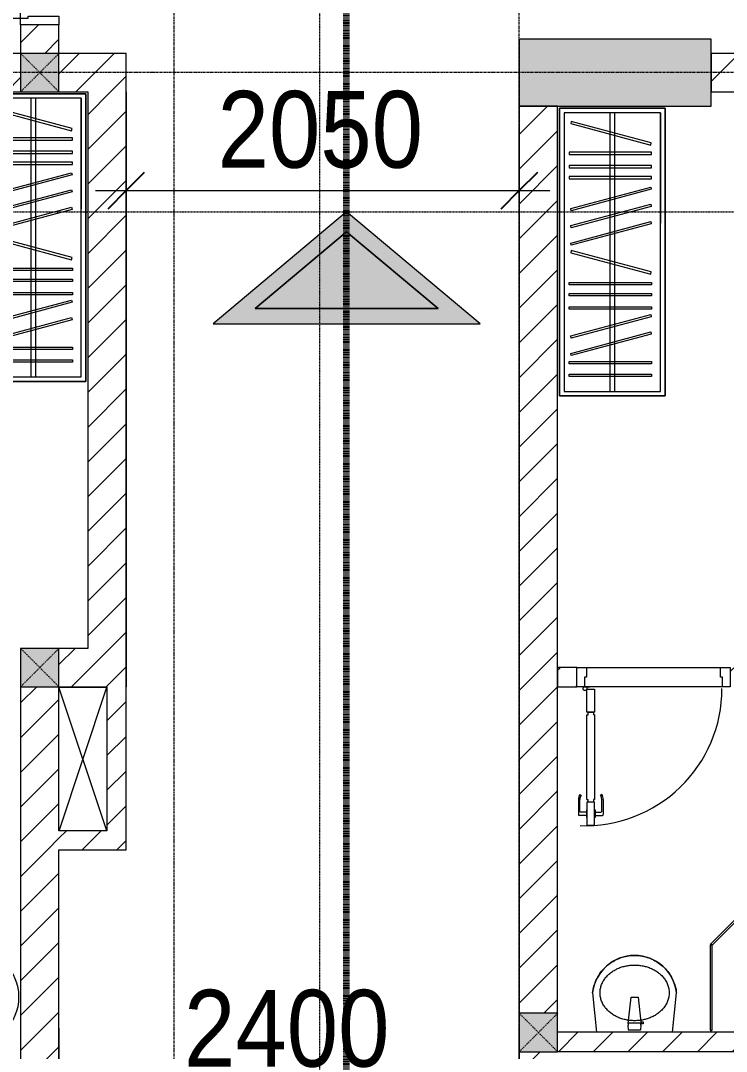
# Model space of a CAD drawing. Header units: millimetres. Extents: x 1591 to 239243, y -15958 to 82755.
# Drawn here: x 143851 to 147531, y 64837 to 70208 of the extents above; entities that cross this region are included whole.
import ezdxf

# ---------------------------------------------------------------- set-up
doc = ezdxf.new("R2010")
doc.units = ezdxf.units.MM
for name, pattern in [('1 NÉT CALL OUT', [6, 3, -3]), ('Dash Dot 3_16_', [7.9375, 4.7625, -1.5875, 0, -1.5875]), ('Dash_2_', [6, 3, -3]), ('Grid Line', [22.225, 12.7, -3.175, 3.175, -3.175])]:
    doc.linetypes.add(name, pattern=pattern)
for name, color, linetype, lineweight in [('0-1', 250, 'Continuous', 5), ('0-2', 7, 'Continuous', 9), ('A-ANNO-DIMS', 211, 'Continuous', 9), ('A-ANNO-DIMS-160', 211, 'Continuous', 9), ('A-ANNO-NOTE', 131, 'Continuous', 9), ('A-DETL-3', 90, '1 NÉT CALL OUT', 100), ('A-DETL-GENF-1', 9, 'Continuous', 9), ('A-DETL-GENF-2', 10, 'Continuous', 9), ('A-DOOR-1', 254, 'Continuous', 9), ('A-DOOR-2', 9, 'Continuous', 9), ('A-DOOR-3', 10, 'Continuous', 9), ('A-DOOR-FRAM-1', 10, 'Continuous', 9), ('A-DOOR-IDEN', 31, 'Continuous', 9), ('A-FLOR', 192, 'Continuous', 9), ('A-FLOR-1', 7, 'Continuous', 9), ('A-FLOR-2', 9, 'Continuous', 9), ('A-GLAZ-CURT-1', 254, 'Continuous', 9), ('A-GLAZ-CURT-2', 9, 'Continuous', 9), ('A-WALL-1', 253, 'Continuous', 18), ('A-WALL-2', 9, 'Continuous', 9), ('A-WALL-3', 113, 'Continuous', 18), ('A-WALL-PATT-1', 10, 'Continuous', 9), ('A-WALL-PATT-2', 111, 'Continuous', 9), ('G-ANNO-SYMB-1', 111, 'Dash Dot 3_16_', 18), ('I-FURN-1', 254, 'Continuous', 9), ('P-SANR-FIXT-1', 254, 'Continuous', 9), ('S-COLS', 52, 'Continuous', 9), ('S-COLS-1', 52, 'Continuous', 5), ('S-COLS-2', 250, 'Continuous', 18), ('S-COLS-6', 52, 'Continuous', 18), ('S-COLS-HDLN', 52, 'Dash_2_', 9), ('S-GRID-1', 1, 'Grid Line', 9)]:
    doc.layers.add(name, color=color, linetype=linetype, lineweight=lineweight)
doc.styles.add('UTM Avo', font='UTM Avo.ttf', dxfattribs={"width": 0.9, "height": 400})
doc.dimstyles.new('1_Dim_chi_tiet_2_5', dxfattribs={"dimscale": 304.8, "dimtxt": 399.720379, "dimasz": 0.629921, "dimexe": 0.524934, "dimexo": 0.0625, "dimgap": 0.052493, "dimtad": 1, "dimdec": 0, "dimrnd": 5, "dimzin": 0, "dimdsep": 46, "dimtxsty": 'UTM Avo', "dimblk1": 'OBLIQUE', "dimblk2": 'OBLIQUE', "dimsah": 1, "dimcen": 0.09, "dimdle": 0.524934, "dimazin": 0, "dimtfac": 1, "dimtdec": 4, "dimtix": 1, "dimtmove": 0, "dimatfit": 3, "dimfxl": 1.049869, "dimfxlon": 1, "dimtvp": 1, "dimtolj": 1, "dimtzin": 0, "dimarcsym": 2})
pattern_1 = [(45, (0, 0), (-90.50967, 90.50967), [])]
pattern_2 = [(45, (101998.83, 0), (-90.50967, 90.50967), [])]

# ---------------------------------------------------------------- blocks, each defined once
blk = doc.blocks.new('NCV_TKTC_KET CAU_rvt-1-TKCS_MB TẦNG 5')
at = {"layer": 'S-COLS-1'}
blk.add_hatch(color=256, dxfattribs=at).paths.add_polyline_path([(44452.6, 69761.9), (45452.6, 69761.9), (45452.6, 70111.9), (44452.6, 70111.9), (44452.6, 70035)])
at = {"layer": 'A-FLOR-1'}
for p, q in [((42052.7, 66734.9), (42302.6, 66734.9)), ((42052.7, 65986.9), (42052.7, 66734.9))]:
    blk.add_line(p, q, dxfattribs=at)
at = {"layer": 'S-COLS-2'}
for p, q in [((44452.6, 70111.9), (44452.6, 69761.9)), ((45452.6, 70111.9), (44452.6, 70111.9)), ((45452.6, 69761.9), (45452.6, 70111.9)), ((44452.6, 69761.9), (45452.6, 69761.9))]:
    blk.add_line(p, q, dxfattribs=at)
blk = doc.blocks.new('DOOR_CW_01 CANH MO-PANEL KINH - DIG_02-800x2200-CỬA NHÔM KÍNH-401063-TKCS_MB TẦNG 5')
at = {"layer": 'A-DETL-GENF-1'}
for p, q in [((-347, -182), (-347, -62)), ((-347, -62), (-307, -62)), ((-307, -62), (-307, -182)), ((-307, -182), (-347, -182)), ((-347, -196), (-341, -196)), ((-347, -638), (-347, -196)), ((-341, -196), (-341, -182)), ((-341, -182), (-313, -182)), ((-313, -182), (-313, -196)), ((-307, -196), (-313, -196)), ((-307, -196), (-307, -638)), ((-392, -637), (-392, -716.5)), ((-384, -699.5), (-384, -637)), ((-383.9, -611.2), (-377.3, -615.8)), ((-347, -638), (-341, -638)), ((-341, -652), (-341, -638)), ((-307, -638), (-313, -638)), ((-313, -638), (-313, -652)), ((-270.1, -611.2), (-276.7, -615.8)), ((-270, -699.5), (-270, -637)), ((-262, -637), (-262, -716.5)), ((-349, -692.2), (-349, -731.8)), ((-347, -692.2), (-349, -692.2)), ((-307, -652), (-347, -652)), ((-347, -652), (-347, -772)), ((-347, -692.2), (-347, -731.8)), ((-313, -652), (-341, -652)), ((-307, -772), (-307, -652)), ((-307, -692.2), (-307, -731.8)), ((-307, -692.2), (-305, -692.2)), ((-305, -692.2), (-305, -731.8)), ((-349, -720.5), (-388, -720.5)), ((-349, -703.5), (-380, -703.5)), ((-349, -731.8), (-347, -731.8)), ((-305, -731.8), (-307, -731.8)), ((-305, -703.5), (-274, -703.5)), ((-305, -720.5), (-266, -720.5)), ((-347, -772), (-307, -772))]:
    blk.add_line(p, q, dxfattribs=at)
blk.add_circle((-357, -60), 10, dxfattribs=at)
for centre, radius, start, end in [((-357, -60), 714, 268, 0), ((-347, -637), 45, 145, 180), ((-347, -637), 37, 145, 180), ((-307, -637), 37, 0, 35), ((-307, -637), 45, 360, 35), ((-388, -716.5), 4, 180, 270), ((-380, -699.5), 4, 180, 270), ((-274, -699.5), 4, 270, 0), ((-266, -716.5), 4, 270, 0)]:
    blk.add_arc(centre, radius, start, end, dxfattribs=at)
at = {"layer": 'A-DOOR-2'}
for p, q in [((-400, -50), (-400, 50)), ((-400, 50), (-350, 50)), ((-350, 50), (-350, 0)), ((350, 0), (350, 50)), ((350, 50), (400, 50)), ((400, 50), (400, -50)), ((-360, -50), (-400, -50)), ((-360, 0), (-360, -50)), ((-350, 0), (-360, 0)), ((-357, -50), (-332, -50)), ((360, 0), (350, 0)), ((360, -50), (360, 0)), ((400, -50), (360, -50))]:
    blk.add_line(p, q, dxfattribs=at)
blk = doc.blocks.new('TU QUAN AO-SUITE ROOM_3 - TU QUAN AO-SUITE ROOM_3-901193-TKCS_MB TẦNG 5')
at = {"layer": 'I-FURN-1'}
for p, q in [((-550, 1500), (0, 1500)), ((-550, 0), (-550, 1500)), ((0, 1500), (-550, 1500)), ((-550, 1500), (-550, 0)), ((-24, 1476), (-526, 1476)), ((-526, 1476), (-526, 600)), ((-526, 1476), (-526, 24)), ((-287, 576), (-287, 1476)), ((-263, 576), (-263, 1476)), ((-24, 24), (-24, 1476)), ((0, 1500), (0, 0)), ((0, 0), (0, 1500)), ((-480.1, 1386.9), (-480.1, 1398.9)), ((-480.1, 1398.9), (-50.1, 1398.9)), ((-480.1, 1386.9), (-480.1, 1398.9)), ((-50.1, 1398.9), (-50.1, 1386.9)), ((-50.1, 1386.9), (-480.1, 1386.9)), ((-480.1, 1320.5), (-480.1, 1332.5)), ((-480.1, 1332.5), (-50.1, 1332.5)), ((-480.1, 1320.5), (-480.1, 1332.5)), ((-50.1, 1320.5), (-480.1, 1320.5)), ((-478.3, 1178.1), (-61.3, 1289.9)), ((-61.3, 1289.9), (-58.2, 1278.3)), ((-50.1, 1332.5), (-50.1, 1320.5)), ((-58.2, 1278.3), (-475.2, 1166.5)), ((-478.3, 1086.9), (-61.3, 1198.6)), ((-58.2, 1187.1), (-475.2, 1075.3)), ((-61.3, 1198.6), (-58.2, 1187.1)), ((-475.2, 1166.5), (-478.3, 1178.1)), ((-475.2, 1075.3), (-478.3, 1086.9)), ((-480.1, 1035.3), (-480.1, 1047.3)), ((-480.1, 1047.3), (-50.1, 1047.3)), ((-480.1, 1035.3), (-480.1, 1047.3)), ((-50.1, 1035.3), (-480.1, 1035.3)), ((-50.1, 1047.3), (-50.1, 1035.3)), ((-480.1, 965.8), (-480.1, 977.8)), ((-480.1, 977.8), (-50.1, 977.8)), ((-480.1, 965.8), (-480.1, 977.8)), ((-50.1, 977.8), (-50.1, 965.8)), ((-50.1, 965.8), (-480.1, 965.8)), ((-480.1, 908.6), (-480.1, 920.6)), ((-480.1, 920.6), (-50.1, 920.6)), ((-480.1, 908.6), (-480.1, 920.6)), ((-50.1, 920.6), (-50.1, 908.6)), ((-50.1, 908.6), (-480.1, 908.6)), ((-475.2, 865.5), (-478.3, 853.9)), ((-58.2, 753.7), (-475.2, 865.5)), ((-478.3, 853.9), (-61.3, 742.1)), ((-61.3, 742.1), (-58.2, 753.7)), ((-478.3, 603.1), (-61.3, 714.9)), ((-58.2, 703.3), (-475.2, 591.5)), ((-61.3, 714.9), (-58.2, 703.3)), ((-526, 24), (-526, 600)), ((-478.3, 511.9), (-61.3, 623.6)), ((-475.2, 591.5), (-478.3, 603.1)), ((-58.2, 612.1), (-475.2, 500.3)), ((-61.3, 623.6), (-58.2, 612.1)), ((-550, 24), (-550, 576)), ((-287, 24), (-287, 576)), ((-263, 24), (-263, 576)), ((-478.3, 423.1), (-61.3, 534.9)), ((-475.2, 500.3), (-478.3, 511.9)), ((-58.2, 523.3), (-475.2, 411.5)), ((-61.3, 534.9), (-58.2, 523.3)), ((-475.2, 411.5), (-478.3, 423.1)), ((-480.1, 368.4), (-480.1, 356.4)), ((-50.1, 368.4), (-480.1, 368.4)), ((-480.1, 356.4), (-50.1, 356.4)), ((-50.1, 356.4), (-50.1, 368.4)), ((-480.1, 311.2), (-480.1, 299.2)), ((-50.1, 311.2), (-480.1, 311.2)), ((-480.1, 299.2), (-50.1, 299.2)), ((-50.1, 299.2), (-50.1, 311.2)), ((-480.1, 241.7), (-480.1, 229.7)), ((-50.1, 241.7), (-480.1, 241.7)), ((-480.1, 229.7), (-50.1, 229.7)), ((-50.1, 229.7), (-50.1, 241.7)), ((-475.2, 192.7), (-478.3, 181.1)), ((-478.3, 181.1), (-61.3, 69.4)), ((-58.2, 80.9), (-475.2, 192.7)), ((-61.3, 69.4), (-58.2, 80.9)), ((-526, 24), (-24, 24)), ((0, 0), (-550, 0)), ((-550, 0), (0, 0))]:
    blk.add_line(p, q, dxfattribs=at)
blk = doc.blocks.new('bonruatreo - Chậu rửa-401074-TKCS_MB TẦNG 5')
at = {"layer": 'P-SANR-FIXT-1'}
for p, q in [((218.6, -205), (198.4, 0)), ((-198.4, 0), (-218.6, -205)), ((-44.7, -42.8), (-35.6, -42.8)), ((-44.7, -54.2), (-44.7, -42.8)), ((-35.6, -42.8), (-35.6, -44.2)), ((-35.6, -44.2), (-33.1, -44.2)), ((-35.6, -44.2), (-35.6, -52.9)), ((-35.6, -52.9), (-35.6, -54.2)), ((-32.2, -52.9), (-35.6, -52.9)), ((-32.2, -52.9), (-33.1, -44.2)), ((-33, -37.3), (-31.4, -12.2)), ((32.7, -48.5), (-32.7, -48.5)), ((-18.5, -182.5), (-32.2, -52.9)), ((-30.2, -11), (30.2, -11)), ((33, -45.4), (18.5, -182.5)), ((31.4, -12.2), (33, -37.3)), ((-35.6, -54.2), (-44.7, -54.2)), ((18.5, -182.5), (-18.5, -182.5))]:
    blk.add_line(p, q, dxfattribs=at)
at = {"layer": 'P-SANR-FIXT-1', "flags": 128}
blk.add_lwpolyline([(218.6, -205), (217.4, -213.7), (215.9, -222.4), (214, -231), (211.8, -239.5), (209.3, -247.9), (206.4, -256.2), (203.2, -264.4), (199.6, -272.5), (195.8, -280.4), (191.6, -288.1), (187.1, -295.7), (182.3, -303.1), (177.3, -310.3), (171.9, -317.3), (166.3, -324.1), (160.4, -330.6), (154.2, -336.9), (147.8, -342.9), (141.2, -348.7), (134.3, -354.2), (127.3, -359.4), (120, -364.4), (112.5, -369), (104.9, -373.4), (97.1, -377.4), (89.1, -381.2), (81, -384.6), (72.7, -387.6), (64.4, -390.4), (55.9, -392.8), (47.3, -394.8), (38.7, -396.6), (30, -397.9), (21.3, -399), (12.5, -399.6), (3.7, -400), (-5.1, -399.9), (-13.9, -399.6), (-22.6, -398.8), (-31.4, -397.8), (-40.1, -396.3), (-48.7, -394.5), (-57.2, -392.4), (-65.7, -390), (-74, -387.2), (-82.2, -384.1), (-90.3, -380.6), (-98.3, -376.8), (-106.1, -372.7), (-113.7, -368.3), (-121.1, -363.6), (-128.4, -358.7), (-135.4, -353.4), (-142.2, -347.8), (-148.8, -342), (-155.2, -335.9), (-161.3, -329.6), (-167.2, -323), (-172.8, -316.2), (-178.1, -309.2), (-183.1, -302), (-187.8, -294.6), (-192.2, -287), (-196.4, -279.2), (-200.2, -271.3), (-203.7, -263.2), (-206.8, -255), (-209.7, -246.6), (-212.2, -238.2), (-214.3, -229.7), (-216.1, -221.1), (-217.6, -212.4), (-218.6, -205)], dxfattribs=at)
at = {"layer": 'P-SANR-FIXT-1'}
for centre, radius, start, end in [((5.5, -41.4), 38.7, 173.966, 184.1457), ((-30.1, -12.3), 1.3, 91.2278, 176.4003), ((30.1, -12.3), 1.3, 3.5997, 88.7722), ((-5.5, -41.4), 38.7, 353.966, 6.034), ((0, -180), 220, 186.525, 353.475)]:
    blk.add_arc(centre, radius, start, end, dxfattribs=at)
for points in [[(-180, -205), (-180, -197.6), (-178.6, -182.7), (-172.4, -161.2), (-162.5, -141.1), (-149.4, -123), (-133.8, -107), (-116.1, -93.4), (-96.9, -82.1), (-76.5, -73.2), (-55.2, -66.5), (-33.3, -62.1), (-11.2, -59.9), (11.1, -59.9), (33.3, -62.1), (55.2, -66.5), (76.5, -73.2), (96.9, -82.1), (116.1, -93.4), (133.8, -107.1), (149.5, -123), (162.5, -141.2), (172.4, -161.2), (178.6, -182.7), (180, -197.6), (180, -205)], [(180, -205), (180, -212.4), (178.6, -227.3), (172.4, -248.8), (162.5, -268.8), (149.5, -287), (133.8, -302.9), (116.1, -316.6), (96.9, -327.9), (76.5, -336.8), (55.2, -343.5), (33.3, -347.9), (11.1, -350.1), (-11.2, -350.1), (-33.3, -347.9), (-55.2, -343.5), (-76.5, -336.8), (-96.9, -327.9), (-116.1, -316.6), (-133.8, -303), (-149.4, -287), (-162.5, -268.9), (-172.4, -248.8), (-178.6, -227.3), (-180, -212.4), (-180, -205)]]:
    blk.add_open_spline(points, degree=3, dxfattribs=at)
blk = doc.blocks.new('System Panel - Glazed-674652-TKCS_MB TẦNG 5')
at = {"layer": 'A-GLAZ-CURT-2'}
for p, q in [((222.1, 5), (-222.1, 5)), ((-222.1, 5), (-222.1, -5)), ((222.1, -5), (222.1, 5)), ((-222.1, -5), (222.1, -5))]:
    blk.add_line(p, q, dxfattribs=at)
blk = doc.blocks.new('System Panel - Glazed-580250-TKCS_MB TẦNG 5')
at = {"layer": 'A-GLAZ-CURT-2'}
for p, q in [((350.6, 5), (-350.6, 5)), ((-350.6, 5), (-350.6, -5)), ((350.6, -5), (350.6, 5)), ((-350.6, -5), (350.6, -5))]:
    blk.add_line(p, q, dxfattribs=at)
blk = doc.blocks.new('NCV_TKTC_TANG 5_rvt-1-TKCS_MB TẦNG 5')
at = {"layer": 'A-WALL-PATT-1'}
h = blk.add_hatch(dxfattribs=at)
h.set_pattern_fill('FP_1', color=256, style=0, pattern_type=2)
h.set_pattern_definition(pattern_1)
h.paths.add_polyline_path([(45637.3, 66736.9), (46653, 66736.9), (46653, 66836.9), (45552.6, 66835.3), (45552.6, 66736.9)])
h.paths.add_polyline_path([(44652.6, 66736.9), (44752.6, 66736.9), (44752.6, 66836.9), (44652.6, 66835.3), (44652.6, 66761.4)])
h = blk.add_hatch(dxfattribs=at)
h.set_pattern_fill('FP_1', color=256, style=0, pattern_type=2)
h.set_pattern_definition(pattern_1)
h.paths.add_polyline_path([(46752.6, 64836.9), (49052.6, 64836.9), (49052.6, 64936.9), (46752.6, 64936.9), (46752.6, 64886.3)])
h.paths.add_polyline_path([(46652.6, 64836.9), (46652.6, 64936.9), (44652.6, 64936.9), (44652.6, 64836.9), (46443.3, 64836.9)])
at = {"layer": 'A-FLOR-2'}
for p, q in [((44802.6, 66836.9), (45502.6, 66836.9)), ((45452.6, 64936.9), (45452.6, 64947.3))]:
    blk.add_line(p, q, dxfattribs=at)
at = {"layer": 'A-WALL-1'}
for p, q in [((44752.6, 66836.9), (44652.6, 66836.9)), ((44652.6, 66836.9), (44652.6, 66736.9)), ((44652.6, 66736.9), (44752.6, 66736.9)), ((46652.6, 64936.9), (44652.6, 64936.9)), ((44652.6, 64836.9), (46652.6, 64836.9))]:
    blk.add_line(p, q, dxfattribs=at)
at = {"layer": 'A-WALL-2'}
for p, q in [((44802.6, 66836.9), (45502.6, 66836.9)), ((45512.6, 66736.9), (44792.6, 66736.9))]:
    blk.add_line(p, q, dxfattribs=at)
at = {"layer": 'A-DOOR-1'}
blk.add_blockref('DOOR_CW_01 CANH MO-PANEL KINH - DIG_02-800x2200-CỬA NHÔM KÍNH-401063-TKCS_MB TẦNG 5', (45152.6, 66786.9), dxfattribs=at)
at = {"layer": 'A-GLAZ-CURT-1'}
for name, p, rotation in [('System Panel - Glazed-580250-TKCS_MB TẦNG 5', (45700.5, 65639.5), 45.00000000000011), ('System Panel - Glazed-674652-TKCS_MB TẦNG 5', (45452.6, 65169.5), 90.00000000000011)]:
    blk.add_blockref(name, p, dxfattribs=dict(at, rotation=rotation))
at = {"layer": 'I-FURN-1', "rotation": 180}
for p in [(41642.6, 69826.9), (44662.6, 69752)]:
    blk.add_blockref('TU QUAN AO-SUITE ROOM_3 - TU QUAN AO-SUITE ROOM_3-901193-TKCS_MB TẦNG 5', p, dxfattribs=at)
at = {"layer": 'P-SANR-FIXT-1', "rotation": 180}
blk.add_blockref('bonruatreo - Chậu rửa-401074-TKCS_MB TẦNG 5', (45053.9, 64936.9), dxfattribs=at)
blk = doc.blocks.new('G1_SOF - BO TRU - 200x200-3055083-TKCS_MB TẦNG 5')
at = {"layer": 'S-COLS'}
blk.add_hatch(color=256, dxfattribs=at).paths.add_polyline_path([(100, -100), (100, 100), (-100, 100), (-100, -100), (8.4, -100)])
at = {"layer": 'S-COLS-6'}
for p, q in [((100, 100), (-100, 100)), ((-100, 100), (-100, -100)), ((100, -100), (100, 100)), ((-100, -100), (100, -100))]:
    blk.add_line(p, q, dxfattribs=at)
at = {"layer": 'S-COLS-HDLN'}
for p, q in [((100, 100), (-100, -100)), ((-100, 100), (100, -100))]:
    blk.add_line(p, q, dxfattribs=at)
blk = doc.blocks.new('FD_05 - FD_05-1000x2200mm-835433-TKCS_MB TẦNG 5')
at = {"layer": 'A-DETL-GENF-2'}
for p, q in [((510, -100), (470, -100)), ((470, -100), (470, -1120)), ((510, -1120), (510, -100)), ((470, -1120), (510, -1120))]:
    blk.add_line(p, q, dxfattribs=at)
blk.add_arc((510, -100), 1020, 180, 267.7525, dxfattribs=at)
at = {"layer": 'A-DOOR-FRAM-1'}
for p, q in [((-545, 100), (-500, 100)), ((-545, -100), (-545, 100)), ((-500, 100), (-500, -60)), ((500, 100), (545, 100)), ((500, -60), (500, 100)), ((545, 100), (545, -100)), ((-510, -100), (-545, -100)), ((-500, -60), (-510, -60)), ((-510, -60), (-510, -100)), ((510, -60), (500, -60)), ((510, -100), (510, -60)), ((545, -100), (510, -100))]:
    blk.add_line(p, q, dxfattribs=at)
blk = doc.blocks.new('DIMBLOCK1-TKCS_MB TẦNG 5')
at = {"layer": 'A-ANNO-DIMS-160'}
for p, q in [((144401.4, 69641.8), (144401.4, 69161.8)), ((144401.4, 69321.8), (144401.4, 69641.8)), ((146451.4, 69641.8), (146451.4, 69161.8)), ((146451.4, 69321.8), (146451.4, 69641.8)), ((144241.4, 69321.8), (146611.4, 69321.8))]:
    blk.add_line(p, q, dxfattribs=at)
at = {"layer": 'A-ANNO-DIMS-160', "lineweight": 25}
for p, q in [((144401.4, 69321.8), (144497.4, 69417.8)), ((146451.4, 69321.8), (146547.4, 69417.8)), ((144401.4, 69321.8), (144305.4, 69225.8)), ((146451.4, 69321.8), (146355.4, 69225.8))]:
    blk.add_line(p, q, dxfattribs=at)
at = {"layer": 'A-ANNO-DIMS-160', "color": 0, "insert": (144878.6, 69841.4), "char_height": 400, "width": 1314.636, "attachment_point": 1, "line_spacing_factor": 1.110334, "style": 'UTM Avo'}
blk.add_mtext('2050', dxfattribs=at)
blk = doc.blocks.new('_Oblique')
at = {"color": 0, "linetype": 'ByBlock', "lineweight": -2}
blk.add_line((-0.5, -0.5), (0.5, 0.5), dxfattribs=at)
blk = doc.blocks.new('DIMBLOCK2-TKCS_MB TẦNG 5')
at = {"layer": 'A-ANNO-DIMS-160'}
for p, q in [((147892, 71671.9), (147892, 69876.9)), ((148212, 71511.9), (147732, 71511.9)), ((147892, 71511.9), (148212, 71511.9)), ((148212, 70036.9), (147732, 70036.9)), ((147892, 70036.9), (148212, 70036.9))]:
    blk.add_line(p, q, dxfattribs=at)
at = {"layer": 'A-ANNO-DIMS-160', "lineweight": 25}
for p, q in [((147892, 71511.9), (147796, 71607.9)), ((147892, 71511.9), (147988, 71415.9)), ((147892, 70036.9), (147796, 70132.9)), ((147892, 70036.9), (147988, 69940.9))]:
    blk.add_line(p, q, dxfattribs=at)
at = {"layer": 'A-ANNO-DIMS-160', "color": 0, "insert": (147372.4, 70226.7), "char_height": 400, "width": 1314.636, "attachment_point": 1, "rotation": 90, "line_spacing_factor": 1.110334, "style": 'UTM Avo'}
blk.add_mtext('1475', dxfattribs=at)
blk = doc.blocks.new('DIMBLOCK3-TKCS_MB TẦNG 5')
at = {"layer": 'A-ANNO-DIMS-160'}
for p, q in [((144051.5, 64957.8), (144051.5, 64477.8)), ((144051.5, 64637.8), (144051.5, 64957.8)), ((146451.4, 64957.8), (146451.4, 64477.8)), ((146451.4, 64637.8), (146451.4, 64957.8)), ((143891.5, 64637.8), (146611.4, 64637.8))]:
    blk.add_line(p, q, dxfattribs=at)
at = {"layer": 'A-ANNO-DIMS-160', "lineweight": 25}
for p, q in [((144051.5, 64637.8), (144147.5, 64733.8)), ((146451.4, 64637.8), (146547.4, 64733.8)), ((144051.5, 64637.8), (143955.5, 64541.8)), ((146451.4, 64637.8), (146355.4, 64541.8))]:
    blk.add_line(p, q, dxfattribs=at)
at = {"layer": 'A-ANNO-DIMS-160', "color": 0, "insert": (144703.7, 65157.5), "char_height": 400, "width": 1314.636, "attachment_point": 1, "line_spacing_factor": 1.110334, "style": 'UTM Avo'}
blk.add_mtext('2400', dxfattribs=at)
blk = doc.blocks.new('STN_Door Tag - STN_Door Tag-1788670-TKCS_MB TẦNG 5')
at = {"layer": 'A-DOOR-IDEN'}
for p, q in [((-3.37, 1.495), (3.431, 1.495)), ((-3.37, -1.524), (3.431, -1.524))]:
    blk.add_line(p, q, dxfattribs=at)
for centre, start, end in [((-3.37, -0.015), 90, 270), ((3.431, -0.015), 270, 90)]:
    blk.add_arc(centre, 1.509, start, end, dxfattribs=at)
blk = doc.blocks.new('HDNDCT_MŨI TÊN THOÁT HIỂM - HDNDCT_MŨI TÊN THOÁT HIỂM-1614704-TKCS_MB TẦNG 5')
at = {"layer": 'A-ANNO-NOTE'}
h = blk.add_hatch(color=256, dxfattribs=at)
h.paths.add_polyline_path([(-3.153, 0), (0.5, 4.353), (0.5, -4.353)])
h.paths.add_polyline_path([(-2.5, 0), (0, -2.979), (0, 2.979)])
blk.add_hatch(color=256, dxfattribs=at).paths.add_polyline_path([(0, 2.979), (0, -2.979), (-2.5, 0)])
for p, q in [((0.5, 4.353), (-3.153, 0)), ((0.5, -4.353), (0.5, 4.353)), ((-2.5, 0), (0, 2.979)), ((0, 2.979), (-2.5, 0)), ((0, 2.979), (0, -2.979)), ((0, -2.979), (0, 2.979)), ((-3.153, 0), (0.5, -4.353)), ((0, -2.979), (-2.5, 0)), ((-2.5, 0), (0, -2.979))]:
    blk.add_line(p, q, dxfattribs=at)

msp = doc.modelspace()

# ---------------------------------------------------------------- hatches: boundary and pattern name
at = {"layer": 'A-WALL-PATT-2'}
h = msp.add_hatch(dxfattribs=at)
h.set_pattern_fill('FP_1', color=256, style=0, pattern_type=2)
h.set_pattern_definition(pattern_2)
h.paths.add_polyline_path([(143851.5, 70036.9), (144051.5, 70036.9), (144051.5, 70185.3), (143851.5, 70185.3), (143851.5, 70111.9)])
h.paths.add_polyline_path([(144051.5, 71275.3), (144051.5, 71511.9), (143851.5, 71511.9), (143851.5, 71275.3), (143974.1, 71275.3)])
h.paths.add_polyline_path([(143946.8, 71711.9), (144051.5, 71711.9), (144051.5, 74516.9), (143851.5, 74516.9), (143851.5, 71711.9), (143899, 71711.9)])
h = msp.add_hatch(dxfattribs=at)
h.set_pattern_fill('FP_1', color=256, style=0, pattern_type=2)
h.set_pattern_definition(pattern_2)
h.paths.add_polyline_path([(144401.5, 69836.9), (144401.4, 70036.9), (144051.5, 70035.3), (144051.5, 69836.9), (144401.4, 69836.9)])
h.paths.add_polyline_path([(143606.1, 69836.9), (143851.5, 69836.9), (143851.4, 70036.9), (140851.4, 70036.9), (140851.4, 69836.9)])
h = msp.add_hatch(dxfattribs=at)
h.set_pattern_fill('FP_1', color=256, style=0, pattern_type=2)
h.set_pattern_definition(pattern_2)
h.paths.add_polyline_path([(154851.4, 69836.9), (154851.4, 70036.9), (147451.4, 70035.3), (147451.4, 69836.9), (153278.2, 69836.9)])
h = msp.add_hatch(dxfattribs=at)
h.set_pattern_fill('FP_1', color=256, style=0, pattern_type=2)
h.set_pattern_definition(pattern_2)
h.paths.add_polyline_path([(144201.4, 66936.9), (144401.4, 66936.9), (144401.4, 69836.9), (144201.4, 69836.9), (144201.4, 66993.4)])
h = msp.add_hatch(dxfattribs=at)
h.set_pattern_fill('FP_1', color=256, style=0, pattern_type=2)
h.set_pattern_definition(pattern_2)
h.paths.add_polyline_path([(146451.5, 61911.9), (146651.4, 61911.9), (146651.4, 62061.9), (146451.4, 62061.9), (146451.4, 61911.9)])
h.paths.add_polyline_path([(146651.4, 63151.9), (146651.4, 64835.3), (146451.5, 64835.3), (146451.5, 65035.3), (146651.4, 65035.3), (146651.4, 69761.9), (146451.4, 69761.9), (146451.5, 63151.9), (146611.4, 63151.9)])
h = msp.add_hatch(dxfattribs=at)
h.set_pattern_fill('FP_1', color=256, style=0, pattern_type=2)
h.set_pattern_definition(pattern_2)
h.paths.add_polyline_path([(144051.5, 66736.9), (144401.4, 66736.9), (144401.4, 66936.9), (144051.5, 66936.9)])
h = msp.add_hatch(dxfattribs=at)
h.set_pattern_fill('FP_1', color=256, style=0, pattern_type=2)
h.set_pattern_definition(pattern_2)
h.paths.add_polyline_path([(144051.5, 65886.9), (144051.5, 66736.9), (143851.5, 66736.9), (143851.5, 65886.9)])
h = msp.add_hatch(dxfattribs=at)
h.set_pattern_fill('FP_1', color=256, style=0, pattern_type=2)
h.set_pattern_definition(pattern_2)
h.paths.add_polyline_path([(144401.5, 65986.9), (144401.4, 66736.9), (144301.5, 66735.5), (144301.5, 65986.9), (144401.4, 65986.9)])
h = msp.add_hatch(dxfattribs=at)
h.set_pattern_fill('FP_1', color=256, style=0, pattern_type=2)
h.set_pattern_definition(pattern_2)
h.paths.add_polyline_path([(144401.4, 65886.9), (144401.5, 65887.1), (144401.4, 65986.9), (144051.5, 65986.9), (144051.5, 65886.9), (144301.5, 65886.9)])
h = msp.add_hatch(dxfattribs=at)
h.set_pattern_fill('FP_1', color=256, style=0, pattern_type=2)
h.set_pattern_definition(pattern_2)
h.paths.add_polyline_path([(144051.5, 61836.9), (144051.5, 63596.9), (143851.5, 63596.9), (143851.5, 61836.9)])
h.paths.add_polyline_path([(144051.5, 64686.9), (144051.5, 65886.9), (143851.5, 65886.9), (143851.5, 64686.9), (143891.5, 64686.9)])

# ---------------------------------------------------------------- linework, layer by layer
at = {"layer": '0-2'}
for p, q in [((144301.5, 66734.9), (144051.5, 66734.9)), ((144301.1, 65986.8), (144051.5, 66734.5)), ((144052, 65986.9), (144301.5, 66734))]:
    msp.add_line(p, q, dxfattribs=at)
at = {"layer": 'A-DETL-3'}
msp.add_line((145551.4, 52256.9), (145551.4, 71435.3), dxfattribs=at)
at = {"layer": 'A-FLOR'}
msp.add_line((144401.5, 69836.9), (144401.5, 66736.9), dxfattribs=at)
at = {"layer": 'A-WALL-3'}
for p, q in [((143851.5, 70185.3), (143851.5, 70036.9)), ((144051.5, 70036.9), (144051.5, 70185.3)), ((143851.5, 70036.9), (140851.4, 70036.9)), ((144401.5, 70036.9), (144051.5, 70036.9)), ((144401.5, 69836.9), (144401.5, 70036.9)), ((148551.4, 70036.9), (147451.4, 70036.9)), ((147451.4, 70036.9), (147451.4, 69836.9)), ((140851.4, 69836.9), (143851.5, 69836.9)), ((144051.5, 69836.9), (144201.4, 69836.9)), ((144201.4, 69836.9), (144201.4, 66936.9)), ((144401.4, 66736.9), (144401.4, 69836.9)), ((147451.4, 69836.9), (154851.4, 69836.9)), ((146651.4, 69761.9), (146451.4, 69761.9)), ((146451.4, 69761.9), (146451.4, 63151.9)), ((146651.4, 65035.3), (146651.4, 69761.9)), ((144201.4, 66936.9), (144051.5, 66936.9)), ((143851.5, 66736.9), (143851.5, 64686.9)), ((144051.5, 66736.9), (144301.5, 66736.9)), ((144051.5, 65986.9), (144051.5, 66736.9)), ((144301.5, 66736.9), (144301.5, 65986.9)), ((144401.5, 65886.9), (144401.5, 66736.9)), ((144301.5, 65986.9), (144051.5, 65986.9)), ((144051.5, 65886.9), (144401.5, 65886.9)), ((144051.5, 64686.9), (144051.5, 65886.9))]:
    msp.add_line(p, q, dxfattribs=at)
at = {"layer": 'G-ANNO-SYMB-1'}
for p, q in [((145410.2, 82373.8), (145410.2, 13320.5)), ((130746.6, 69211.5), (236925.7, 69211.5))]:
    msp.add_line(p, q, dxfattribs=at)
at = {"layer": 'S-GRID-1'}
for p, q in [((144651.4, 19118.3), (144651.4, 76659.6)), ((146451.4, 19118.3), (146451.4, 76659.6)), ((229978.4, 69936.9), (136410.9, 69936.9))]:
    msp.add_line(p, q, dxfattribs=at)

# ---------------------------------------------------------------- block references
at = {"layer": '0-1'}
for name in ['NCV_TKTC_KET CAU_rvt-1-TKCS_MB TẦNG 5', 'NCV_TKTC_TANG 5_rvt-1-TKCS_MB TẦNG 5']:
    msp.add_blockref(name, (101998.8, 0), dxfattribs=at)
at = {"layer": 'A-ANNO-NOTE', "xscale": 160, "yscale": 160, "zscale": 160, "rotation": 270.0000000000001}
msp.add_blockref('HDNDCT_MŨI TÊN THOÁT HIỂM - HDNDCT_MŨI TÊN THOÁT HIỂM-1614704-TKCS_MB TẦNG 5', (145551.4, 68707.1), dxfattribs=at)
at = {"layer": 'A-DOOR-3', "rotation": 269.9999999999999}
msp.add_blockref('FD_05 - FD_05-1000x2200mm-835433-TKCS_MB TẦNG 5', (143951.5, 70730.3), dxfattribs=at)
at = {"layer": 'A-DOOR-IDEN', "xscale": 159.9999999999999, "yscale": 159.9999999999999, "zscale": 159.9999999999999}
msp.add_blockref('STN_Door Tag - STN_Door Tag-1788670-TKCS_MB TẦNG 5', (143052.5, 65122.6), dxfattribs=at)
at = {"layer": 'S-COLS'}
for p in [(143951.5, 69936.9), (143951.5, 66836.9), (146551.5, 64935.3)]:
    msp.add_blockref('G1_SOF - BO TRU - 200x200-3055083-TKCS_MB TẦNG 5', p, dxfattribs=at)

# ---------------------------------------------------------------- dimensions: what is measured, and where the dimension line sits
at = {"layer": 'A-ANNO-DIMS'}
dim = msp.add_linear_dim(base=(147892, 70036.9), p1=(148212, 71511.9), p2=(148212, 70036.9), angle=90, dimstyle='1_Dim_chi_tiet_2_5', override={"dimpost": '<>', "dimfxl": 1475}, dxfattribs=at)
dim.commit()
dim.dimension.update_dxf_attribs({"geometry": 'DIMBLOCK2-TKCS_MB TẦNG 5', "text_midpoint": (147672.5, 70774.4)})
for base, p1, p2, override, picture, middle in [((146451.4, 69321.8), (144401.4, 69641.8), (146451.4, 69641.8), {"dimpost": '<>', "dimfxl": 2050}, 'DIMBLOCK1-TKCS_MB TẦNG 5', (145426.4, 69544.8)), ((146451.4, 64637.8), (144051.5, 64957.8), (146451.4, 64957.8), {"dimpost": '<>', "dimfxl": 2399.928669}, 'DIMBLOCK3-TKCS_MB TẦNG 5', (145251.4, 64860.8))]:
    dim = msp.add_linear_dim(base=base, p1=p1, p2=p2, dimstyle='1_Dim_chi_tiet_2_5', override=override, dxfattribs=at)
    dim.commit()
    dim.dimension.update_dxf_attribs({"geometry": picture, "text_midpoint": middle})

doc.saveas('drawing.dxf')
